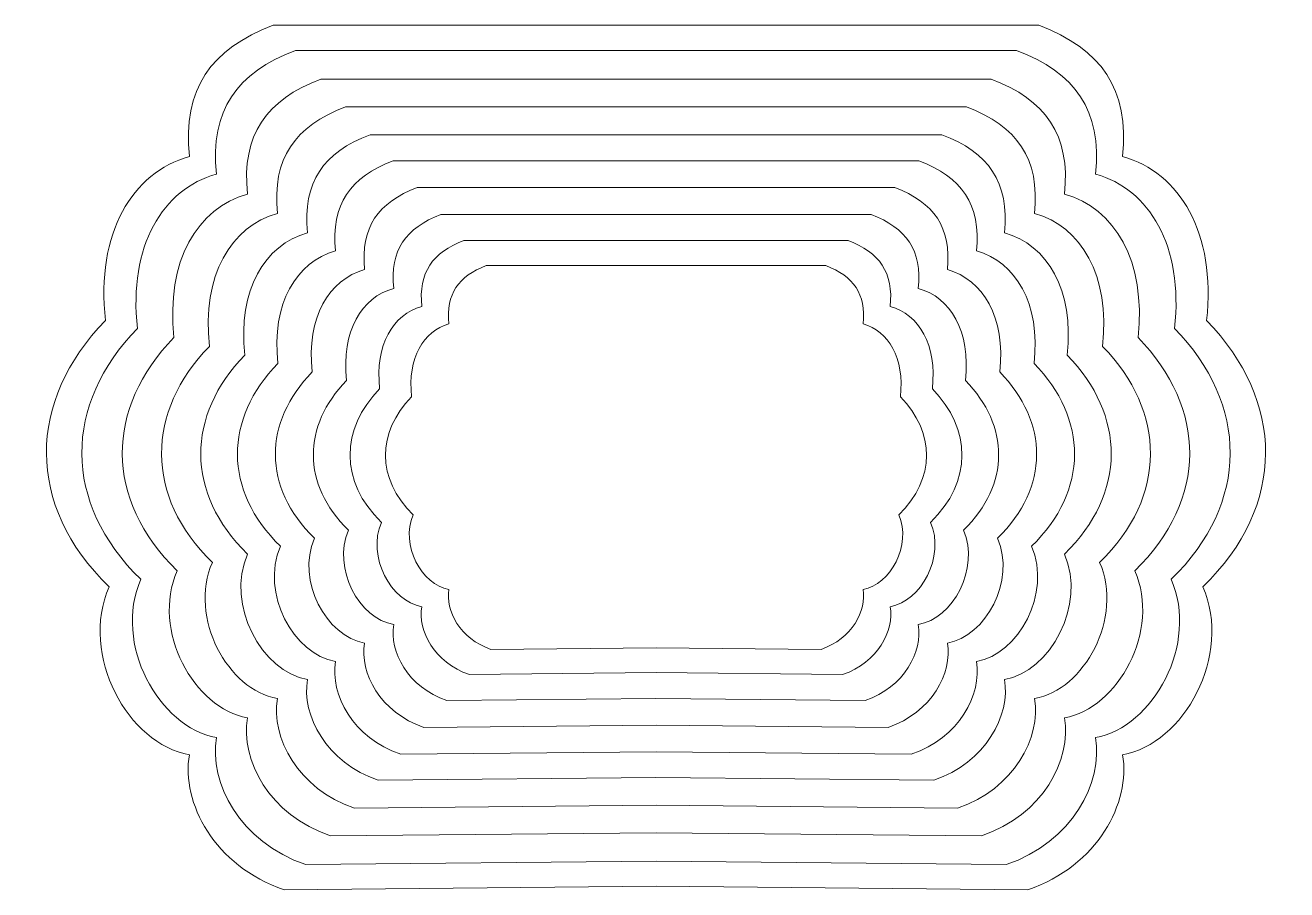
# Model space of a CAD drawing. Header units: centimetres. Extents: x -9.4 to 9.4, y -6.5 to 6.5.
import ezdxf

# ---------------------------------------------------------------- set-up
doc = ezdxf.new("R2010")
doc.units = ezdxf.units.CM
doc.header["$MEASUREMENT"] = 0
doc.layers.add('Layer 1', color=7, linetype='Continuous')

msp = doc.modelspace()

# ---------------------------------------------------------------- linework, layer by layer
at = {"layer": 'Layer 1', "color": 28, "lineweight": 20}
msp.add_open_spline([(-5.72975, 6.46983), (-6.66663, 6.11436), (-7.09012, 5.51715), (-6.98657, 4.50355), (-6.98657, 4.50355), (-7.84251, 4.26508), (-8.38824, 3.36288), (-8.24335, 2.05075), (-8.24335, 2.05075), (-9.41669, 0.84746), (-9.44432, -0.71551), (-8.18929, -1.93588), (-8.18929, -1.93588), (-8.63542, -2.95464), (-7.90351, -4.2914), (-6.98657, -4.44948), (-6.98657, -4.44948), (-7.10941, -5.16267), (-6.61391, -6.11491), (-5.56758, -6.46981), (-5.56758, -6.46981), (-5.56758, -6.46981), (0.00019, -6.41575), (0.00019, -6.41575), (0.00019, -6.41575), (0.00019, -6.41575), (5.56796, -6.46981), (5.56796, -6.46981), (5.56796, -6.46981), (6.61425, -6.1149), (7.10977, -5.16267), (6.98691, -4.44948), (6.98691, -4.44948), (7.90389, -4.2914), (8.63581, -2.95464), (8.18968, -1.93588), (8.18968, -1.93588), (9.44469, -0.71551), (9.41708, 0.84746), (8.24374, 2.05075), (8.24374, 2.05075), (8.38861, 3.36288), (7.84288, 4.26508), (6.98692, 4.50355), (6.98692, 4.50355), (7.09051, 5.51714), (6.66702, 6.11435), (5.73014, 6.46983), (5.73014, 6.46983), (5.73014, 6.46983), (0.0002, 6.46983), (0.0002, 6.46983), (0.0002, 6.46983), (0.0002, 6.46983), (-5.72974, 6.46983), (-5.72974, 6.46983), (-5.72974, 6.46983), (-5.72974, 6.46983), (-5.72975, 6.46983), (-5.72975, 6.46983)], degree=3, knots=[0, 0, 0, 0, 0.0625, 0.0625, 0.0625, 0.0625, 0.125, 0.125, 0.125, 0.125, 0.1875, 0.1875, 0.1875, 0.1875, 0.25, 0.25, 0.25, 0.25, 0.3125, 0.3125, 0.3125, 0.3125, 0.375, 0.375, 0.375, 0.375, 0.4375, 0.4375, 0.4375, 0.4375, 0.5, 0.5, 0.5, 0.5, 0.5625, 0.5625, 0.5625, 0.5625, 0.625, 0.625, 0.625, 0.625, 0.6875, 0.6875, 0.6875, 0.6875, 0.75, 0.75, 0.75, 0.75, 0.8125, 0.8125, 0.8125, 0.8125, 0.875, 0.875, 0.875, 0.875, 1, 1, 1, 1], dxfattribs=at)
at = {"layer": 'Layer 1', "color": 38, "lineweight": 20}
msp.add_open_spline([(-5.39679, 6.09388), (-6.27924, 5.75908), (-6.67811, 5.19655), (-6.58059, 4.24186), (-6.58059, 4.24186), (-7.38678, 4.01724), (-7.90081, 3.16748), (-7.76433, 1.93159), (-7.76433, 1.93159), (-8.86949, 0.79823), (-8.89553, -0.67393), (-7.71343, -1.82338), (-7.71343, -1.82338), (-8.13364, -2.78294), (-7.44425, -4.04203), (-6.58059, -4.19092), (-6.58059, -4.19092), (-6.69629, -4.86266), (-6.22957, -5.75956), (-5.24404, -6.09387), (-5.24404, -6.09387), (-5.24404, -6.09387), (0.00019, -6.04295), (0.00019, -6.04295), (0.00019, -6.04295), (0.00019, -6.04295), (5.24442, -6.09387), (5.24442, -6.09387), (5.24442, -6.09387), (6.2299, -5.75956), (6.69662, -4.86267), (6.58092, -4.19092), (6.58092, -4.19092), (7.44461, -4.04203), (8.13399, -2.78294), (7.71378, -1.82338), (7.71378, -1.82338), (8.89588, -0.67393), (8.86986, 0.79823), (7.7647, 1.93159), (7.7647, 1.93159), (7.90116, 3.16748), (7.38713, 4.01724), (6.58092, 4.24186), (6.58092, 4.24186), (6.67848, 5.19655), (6.27959, 5.75908), (5.39716, 6.09388), (5.39716, 6.09388), (5.39716, 6.09388), (0.00019, 6.09388), (0.00019, 6.09388), (0.00019, 6.09388), (0.00019, 6.09388), (-5.39678, 6.09388), (-5.39678, 6.09388), (-5.39678, 6.09388), (-5.39678, 6.09388), (-5.39679, 6.09388), (-5.39679, 6.09388)], degree=3, knots=[0, 0, 0, 0, 0.0625, 0.0625, 0.0625, 0.0625, 0.125, 0.125, 0.125, 0.125, 0.1875, 0.1875, 0.1875, 0.1875, 0.25, 0.25, 0.25, 0.25, 0.3125, 0.3125, 0.3125, 0.3125, 0.375, 0.375, 0.375, 0.375, 0.4375, 0.4375, 0.4375, 0.4375, 0.5, 0.5, 0.5, 0.5, 0.5625, 0.5625, 0.5625, 0.5625, 0.625, 0.625, 0.625, 0.625, 0.6875, 0.6875, 0.6875, 0.6875, 0.75, 0.75, 0.75, 0.75, 0.8125, 0.8125, 0.8125, 0.8125, 0.875, 0.875, 0.875, 0.875, 1, 1, 1, 1], dxfattribs=at)
at = {"layer": 'Layer 1', "color": 36, "lineweight": 20}
msp.add_open_spline([(-5.01625, 5.66422), (-5.8365, 5.35301), (-6.20723, 4.83016), (-6.11659, 3.9428), (-6.11659, 3.9428), (-6.86594, 3.73401), (-7.34373, 2.94417), (-7.21687, 1.79542), (-7.21687, 1.79542), (-8.24411, 0.74195), (-8.26832, -0.62642), (-7.16956, -1.6948), (-7.16956, -1.6948), (-7.56015, -2.58668), (-6.91937, -3.75704), (-6.11659, -3.89542), (-6.11659, -3.89542), (-6.22414, -4.51977), (-5.79031, -5.35344), (-4.87427, -5.66422), (-4.87427, -5.66422), (-4.87427, -5.66422), (0.0002, -5.61687), (0.0002, -5.61687), (0.0002, -5.61687), (0.0002, -5.61687), (4.87469, -5.66422), (4.87469, -5.66422), (4.87469, -5.66422), (5.79068, -5.35344), (6.22451, -4.51977), (6.11696, -3.89542), (6.11696, -3.89542), (6.91973, -3.75704), (7.56051, -2.58668), (7.16993, -1.6948), (7.16993, -1.6948), (8.26872, -0.62642), (8.24452, 0.74196), (7.21728, 1.79542), (7.21728, 1.79542), (7.34412, 2.94417), (6.86631, 3.73402), (6.11696, 3.9428), (6.11696, 3.9428), (6.20762, 4.83016), (5.83686, 5.35301), (5.01666, 5.66422), (5.01666, 5.66422), (5.01666, 5.66422), (0.0002, 5.66422), (0.0002, 5.66422), (0.0002, 5.66422), (0.0002, 5.66422), (-5.01624, 5.66422), (-5.01624, 5.66422), (-5.01624, 5.66422), (-5.01624, 5.66422), (-5.01625, 5.66422), (-5.01625, 5.66422)], degree=3, knots=[0, 0, 0, 0, 0.0625, 0.0625, 0.0625, 0.0625, 0.125, 0.125, 0.125, 0.125, 0.1875, 0.1875, 0.1875, 0.1875, 0.25, 0.25, 0.25, 0.25, 0.3125, 0.3125, 0.3125, 0.3125, 0.375, 0.375, 0.375, 0.375, 0.4375, 0.4375, 0.4375, 0.4375, 0.5, 0.5, 0.5, 0.5, 0.5625, 0.5625, 0.5625, 0.5625, 0.625, 0.625, 0.625, 0.625, 0.6875, 0.6875, 0.6875, 0.6875, 0.75, 0.75, 0.75, 0.75, 0.8125, 0.8125, 0.8125, 0.8125, 0.875, 0.875, 0.875, 0.875, 1, 1, 1, 1], dxfattribs=at)
at = {"layer": 'Layer 1', "color": 34, "lineweight": 20}
msp.add_open_spline([(-4.64763, 5.24801), (-5.40759, 4.95968), (-5.75109, 4.47523), (-5.6671, 3.65308), (-5.6671, 3.65308), (-6.36137, 3.45962), (-6.80407, 2.72784), (-6.68653, 1.6635), (-6.68653, 1.6635), (-7.63828, 0.68747), (-7.66071, -0.58036), (-6.6427, -1.57024), (-6.6427, -1.57024), (-7.00457, -2.3966), (-6.41089, -3.48092), (-5.6671, -3.60914), (-5.6671, -3.60914), (-5.76676, -4.18763), (-5.3648, -4.96004), (-4.51607, -5.24797), (-4.51607, -5.24797), (-4.51607, -5.24797), (0.0002, -5.2041), (0.0002, -5.2041), (0.0002, -5.2041), (0.0002, -5.2041), (4.51649, -5.24797), (4.51649, -5.24797), (4.51649, -5.24797), (5.36517, -4.96005), (5.76711, -4.18763), (5.66747, -3.60914), (5.66747, -3.60914), (6.41126, -3.48092), (7.00495, -2.3966), (6.64305, -1.57024), (6.64305, -1.57024), (7.6611, -0.58036), (7.63867, 0.68746), (6.68692, 1.6635), (6.68692, 1.6635), (6.80444, 2.72784), (6.36174, 3.45963), (5.66747, 3.65308), (5.66747, 3.65308), (5.75147, 4.47523), (5.40796, 4.95968), (4.64802, 5.24801), (4.64802, 5.24801), (4.64802, 5.24801), (0.0002, 5.24801), (0.0002, 5.24801), (0.0002, 5.24801), (0.0002, 5.24801), (-4.64762, 5.24801), (-4.64762, 5.24801), (-4.64762, 5.24801), (-4.64762, 5.24801), (-4.64763, 5.24801), (-4.64763, 5.24801)], degree=3, knots=[0, 0, 0, 0, 0.0625, 0.0625, 0.0625, 0.0625, 0.125, 0.125, 0.125, 0.125, 0.1875, 0.1875, 0.1875, 0.1875, 0.25, 0.25, 0.25, 0.25, 0.3125, 0.3125, 0.3125, 0.3125, 0.375, 0.375, 0.375, 0.375, 0.4375, 0.4375, 0.4375, 0.4375, 0.5, 0.5, 0.5, 0.5, 0.5625, 0.5625, 0.5625, 0.5625, 0.625, 0.625, 0.625, 0.625, 0.6875, 0.6875, 0.6875, 0.6875, 0.75, 0.75, 0.75, 0.75, 0.8125, 0.8125, 0.8125, 0.8125, 0.875, 0.875, 0.875, 0.875, 1, 1, 1, 1], dxfattribs=at)
at = {"layer": 'Layer 1', "color": 32, "lineweight": 20}
msp.add_open_spline([(-4.27902, 4.83178), (-4.9787, 4.56632), (-5.29495, 4.12029), (-5.21763, 3.36336), (-5.21763, 3.36336), (-5.85685, 3.18523), (-6.26444, 2.51148), (-6.15622, 1.53158), (-6.15622, 1.53158), (-7.03249, 0.63295), (-7.05312, -0.53433), (-6.11587, -1.4457), (-6.11587, -1.4457), (-6.44903, -2.20653), (-5.90244, -3.20483), (-5.21763, -3.32289), (-5.21763, -3.32289), (-5.3094, -3.85549), (-4.93931, -4.56665), (-4.15789, -4.83175), (-4.15789, -4.83175), (-4.15789, -4.83175), (0.00018, -4.79136), (0.00018, -4.79136), (0.00018, -4.79136), (0.00018, -4.79136), (4.15828, -4.83175), (4.15828, -4.83175), (4.15828, -4.83175), (4.93965, -4.56666), (5.30969, -3.8555), (5.21797, -3.32289), (5.21797, -3.32289), (5.90277, -3.20483), (6.44937, -2.20653), (6.11616, -1.4457), (6.11616, -1.4457), (7.05347, -0.53434), (7.03282, 0.63295), (6.15655, 1.53158), (6.15655, 1.53158), (6.26475, 2.51148), (5.85717, 3.18524), (5.21796, 3.36336), (5.21796, 3.36336), (5.2953, 4.12029), (4.97903, 4.56632), (4.27935, 4.83178), (4.27935, 4.83178), (4.27935, 4.83178), (0.00017, 4.83178), (0.00017, 4.83178), (0.00017, 4.83178), (0.00017, 4.83178), (-4.27903, 4.83178), (-4.27903, 4.83178), (-4.27903, 4.83178), (-4.27903, 4.83178), (-4.27902, 4.83178), (-4.27902, 4.83178)], degree=3, knots=[0, 0, 0, 0, 0.0625, 0.0625, 0.0625, 0.0625, 0.125, 0.125, 0.125, 0.125, 0.1875, 0.1875, 0.1875, 0.1875, 0.25, 0.25, 0.25, 0.25, 0.3125, 0.3125, 0.3125, 0.3125, 0.375, 0.375, 0.375, 0.375, 0.4375, 0.4375, 0.4375, 0.4375, 0.5, 0.5, 0.5, 0.5, 0.5625, 0.5625, 0.5625, 0.5625, 0.625, 0.625, 0.625, 0.625, 0.6875, 0.6875, 0.6875, 0.6875, 0.75, 0.75, 0.75, 0.75, 0.8125, 0.8125, 0.8125, 0.8125, 0.875, 0.875, 0.875, 0.875, 1, 1, 1, 1], dxfattribs=at)
at = {"layer": 'Layer 1', "color": 30, "lineweight": 20}
for points, knots in [([(-3.93416, 4.44241), (-4.57745, 4.19834), (-4.8682, 3.78827), (-4.79713, 3.09231), (-4.79713, 3.09231), (-5.38483, 2.92854), (-5.75956, 2.30908), (-5.66006, 1.40814), (-5.66006, 1.40814), (-6.46573, 0.58195), (-6.4847, -0.49128), (-5.62298, -1.32921), (-5.62298, -1.32921), (-5.92928, -2.02872), (-5.42674, -2.94656), (-4.79713, -3.05509), (-4.79713, -3.05509), (-4.8815, -3.54477), (-4.54123, -4.19866), (-3.82278, -4.44236), (-3.82278, -4.44236), (-3.82278, -4.44236), (0.00021, -4.40523), (0.00021, -4.40523), (0.00021, -4.40523), (0.00021, -4.40523), (3.8232, -4.44236), (3.8232, -4.44236), (3.8232, -4.44236), (4.5416, -4.19865), (4.88183, -3.54477), (4.79751, -3.05509), (4.79751, -3.05509), (5.42711, -2.94657), (5.92966, -2.02872), (5.62331, -1.32921), (5.62331, -1.32921), (6.48509, -0.49128), (6.46611, 0.58195), (5.66046, 1.40814), (5.66046, 1.40814), (5.75992, 2.30908), (5.38519, 2.92854), (4.79751, 3.09231), (4.79751, 3.09231), (4.8686, 3.78827), (4.57783, 4.19834), (3.93454, 4.44241), (3.93454, 4.44241), (3.93454, 4.44241), (0.00021, 4.44241), (0.00021, 4.44241), (0.00021, 4.44241), (0.00021, 4.44241), (-3.93416, 4.44241), (-3.93416, 4.44241)], [0, 0, 0, 0, 0.06666667, 0.06666667, 0.06666667, 0.06666667, 0.13333333, 0.13333333, 0.13333333, 0.13333333, 0.2, 0.2, 0.2, 0.2, 0.26666667, 0.26666667, 0.26666667, 0.26666667, 0.33333333, 0.33333333, 0.33333333, 0.33333333, 0.4, 0.4, 0.4, 0.4, 0.46666667, 0.46666667, 0.46666667, 0.46666667, 0.53333333, 0.53333333, 0.53333333, 0.53333333, 0.6, 0.6, 0.6, 0.6, 0.66666667, 0.66666667, 0.66666667, 0.66666667, 0.73333333, 0.73333333, 0.73333333, 0.73333333, 0.8, 0.8, 0.8, 0.8, 0.86666667, 0.86666667, 0.86666667, 0.86666667, 1, 1, 1, 1]), ([(-3.57741, 4.03958), (-4.16238, 3.81765), (-4.42676, 3.44475), (-4.36213, 2.81193), (-4.36213, 2.81193), (-4.89655, 2.66302), (-5.2373, 2.09973), (-5.14683, 1.28048), (-5.14683, 1.28048), (-5.87944, 0.52917), (-5.89669, -0.44672), (-5.1131, -1.20867), (-5.1131, -1.20867), (-5.39164, -1.84476), (-4.93465, -2.67938), (-4.36213, -2.77809), (-4.36213, -2.77809), (-4.43887, -3.22336), (-4.12943, -3.81795), (-3.47613, -4.03956), (-3.47613, -4.03956), (-3.47613, -4.03956), (0.00021, -4.00579), (0.00021, -4.00579), (0.00021, -4.00579), (0.00021, -4.00579), (3.47655, -4.03956), (3.47655, -4.03956), (3.47655, -4.03956), (4.12983, -3.81795), (4.4392, -3.22336), (4.36253, -2.77809), (4.36253, -2.77809), (4.93503, -2.67938), (5.39202, -1.84476), (5.11345, -1.20867), (5.11345, -1.20867), (5.89709, -0.44672), (5.87981, 0.52916), (5.14722, 1.28048), (5.14722, 1.28048), (5.23767, 2.09973), (4.8969, 2.66302), (4.36252, 2.81193), (4.36252, 2.81193), (4.42717, 3.44475), (4.16275, 3.81765), (3.5778, 4.03958), (3.5778, 4.03958), (3.5778, 4.03958), (0.0002, 4.03958), (0.0002, 4.03958), (0.0002, 4.03958), (0.0002, 4.03958), (-3.57742, 4.03958), (-3.57742, 4.03958), (-3.57742, 4.03958), (-3.57742, 4.03958), (-3.57741, 4.03958), (-3.57741, 4.03958)], [0, 0, 0, 0, 0.0625, 0.0625, 0.0625, 0.0625, 0.125, 0.125, 0.125, 0.125, 0.1875, 0.1875, 0.1875, 0.1875, 0.25, 0.25, 0.25, 0.25, 0.3125, 0.3125, 0.3125, 0.3125, 0.375, 0.375, 0.375, 0.375, 0.4375, 0.4375, 0.4375, 0.4375, 0.5, 0.5, 0.5, 0.5, 0.5625, 0.5625, 0.5625, 0.5625, 0.625, 0.625, 0.625, 0.625, 0.6875, 0.6875, 0.6875, 0.6875, 0.75, 0.75, 0.75, 0.75, 0.8125, 0.8125, 0.8125, 0.8125, 0.875, 0.875, 0.875, 0.875, 1, 1, 1, 1])]:
    msp.add_open_spline(points, degree=3, knots=knots, dxfattribs=at)
at = {"layer": 'Layer 1', "color": 21, "lineweight": 20}
msp.add_open_spline([(-3.22069, 3.63678), (-3.74735, 3.43695), (-3.98534, 3.10126), (-3.92716, 2.53151), (-3.92716, 2.53151), (-4.4083, 2.39745), (-4.71506, 1.89034), (-4.63363, 1.15278), (-4.63363, 1.15278), (-5.29318, 0.47639), (-5.30872, -0.40219), (-4.60325, -1.08816), (-4.60325, -1.08816), (-4.85403, -1.66083), (-4.4426, -2.41223), (-3.92716, -2.5011), (-3.92716, -2.5011), (-3.99627, -2.90196), (-3.71768, -3.43724), (-3.12951, -3.63677), (-3.12951, -3.63677), (-3.12951, -3.63677), (0.00018, -3.60637), (0.00018, -3.60637), (0.00018, -3.60637), (0.00018, -3.60637), (3.12987, -3.63677), (3.12987, -3.63677), (3.12987, -3.63677), (3.71802, -3.43724), (3.99654, -2.90195), (3.92752, -2.5011), (3.92752, -2.5011), (4.44293, -2.41223), (4.85434, -1.66083), (4.60357, -1.08816), (4.60357, -1.08816), (5.30907, -0.40219), (5.29352, 0.47639), (4.63397, 1.15278), (4.63397, 1.15278), (4.7154, 1.89034), (4.4086, 2.39745), (3.92752, 2.53151), (3.92752, 2.53151), (3.98573, 3.10126), (3.74766, 3.43695), (3.22105, 3.63678), (3.22105, 3.63678), (3.22105, 3.63678), (0.00018, 3.63678), (0.00018, 3.63678), (0.00018, 3.63678), (0.00018, 3.63678), (-3.22069, 3.63678), (-3.22069, 3.63678)], degree=3, knots=[0, 0, 0, 0, 0.06666667, 0.06666667, 0.06666667, 0.06666667, 0.13333333, 0.13333333, 0.13333333, 0.13333333, 0.2, 0.2, 0.2, 0.2, 0.26666667, 0.26666667, 0.26666667, 0.26666667, 0.33333333, 0.33333333, 0.33333333, 0.33333333, 0.4, 0.4, 0.4, 0.4, 0.46666667, 0.46666667, 0.46666667, 0.46666667, 0.53333333, 0.53333333, 0.53333333, 0.53333333, 0.6, 0.6, 0.6, 0.6, 0.66666667, 0.66666667, 0.66666667, 0.66666667, 0.73333333, 0.73333333, 0.73333333, 0.73333333, 0.8, 0.8, 0.8, 0.8, 0.86666667, 0.86666667, 0.86666667, 0.86666667, 1, 1, 1, 1], dxfattribs=at)
at = {"layer": 'Layer 1', "color": 31, "lineweight": 20}
msp.add_open_spline([(-2.87583, 3.24742), (-3.3461, 3.06897), (-3.55862, 2.76924), (-3.50666, 2.26049), (-3.50666, 2.26049), (-3.93628, 2.14079), (-4.21019, 1.68797), (-4.13747, 1.02938), (-4.13747, 1.02938), (-4.72642, 0.42538), (-4.7403, -0.3591), (-4.11036, -0.97164), (-4.11036, -0.97164), (-4.33428, -1.48299), (-3.9669, -2.15393), (-3.50666, -2.23329), (-3.50666, -2.23329), (-3.56835, -2.59123), (-3.3196, -3.06921), (-2.7944, -3.24738), (-2.7944, -3.24738), (-2.7944, -3.24738), (0.00019, -3.22022), (0.00019, -3.22022), (0.00019, -3.22022), (0.00019, -3.22022), (2.7948, -3.24738), (2.7948, -3.24738), (2.7948, -3.24738), (3.31999, -3.06921), (3.56869, -2.59123), (3.50706, -2.23329), (3.50706, -2.23329), (3.96727, -2.15393), (4.33464, -1.48299), (4.11071, -0.97164), (4.11071, -0.97164), (4.74068, -0.3591), (4.7268, 0.42538), (4.13787, 1.02938), (4.13787, 1.02938), (4.21056, 1.68798), (3.93663, 2.14079), (3.50706, 2.26049), (3.50706, 2.26049), (3.55902, 2.76924), (3.34645, 3.06897), (2.87623, 3.24742), (2.87623, 3.24742), (2.87623, 3.24742), (0.00019, 3.24742), (0.00019, 3.24742), (0.00019, 3.24742), (0.00019, 3.24742), (-2.87583, 3.24742), (-2.87583, 3.24742)], degree=3, knots=[0, 0, 0, 0, 0.06666667, 0.06666667, 0.06666667, 0.06666667, 0.13333333, 0.13333333, 0.13333333, 0.13333333, 0.2, 0.2, 0.2, 0.2, 0.26666667, 0.26666667, 0.26666667, 0.26666667, 0.33333333, 0.33333333, 0.33333333, 0.33333333, 0.4, 0.4, 0.4, 0.4, 0.46666667, 0.46666667, 0.46666667, 0.46666667, 0.53333333, 0.53333333, 0.53333333, 0.53333333, 0.6, 0.6, 0.6, 0.6, 0.66666667, 0.66666667, 0.66666667, 0.66666667, 0.73333333, 0.73333333, 0.73333333, 0.73333333, 0.8, 0.8, 0.8, 0.8, 0.86666667, 0.86666667, 0.86666667, 0.86666667, 1, 1, 1, 1], dxfattribs=at)
at = {"layer": 'Layer 1', "color": 254, "lineweight": 20}
msp.add_open_spline([(-2.54287, 2.87147), (-2.95871, 2.71369), (-3.14663, 2.44864), (-3.10068, 1.99879), (-3.10068, 1.99879), (-3.48056, 1.89295), (-3.72276, 1.49257), (-3.65845, 0.91021), (-3.65845, 0.91021), (-4.17923, 0.37614), (-4.19151, -0.31753), (-3.63449, -0.85915), (-3.63449, -0.85915), (-3.83249, -1.3113), (-3.50763, -1.90457), (-3.10068, -1.97474), (-3.10068, -1.97474), (-3.15523, -2.29125), (-2.93527, -2.71388), (-2.47086, -2.87144), (-2.47086, -2.87144), (-2.47086, -2.87144), (0.00019, -2.84742), (0.00019, -2.84742), (0.00019, -2.84742), (0.00019, -2.84742), (2.47126, -2.87144), (2.47126, -2.87144), (2.47126, -2.87144), (2.93564, -2.71388), (3.15557, -2.29125), (3.10108, -1.97474), (3.10108, -1.97474), (3.50801, -1.90458), (3.83285, -1.3113), (3.63485, -0.85915), (3.63485, -0.85915), (4.19189, -0.31753), (4.1796, 0.37614), (3.65885, 0.91021), (3.65885, 0.91021), (3.72313, 1.49257), (3.48092, 1.89295), (3.10108, 1.99879), (3.10108, 1.99879), (3.14701, 2.44865), (2.95906, 2.71369), (2.54327, 2.87147), (2.54327, 2.87147), (2.54327, 2.87147), (0.0002, 2.87147), (0.0002, 2.87147), (0.0002, 2.87147), (0.0002, 2.87147), (-2.54285, 2.87147), (-2.54285, 2.87147), (-2.54285, 2.87147), (-2.54285, 2.87147), (-2.54287, 2.87147), (-2.54287, 2.87147)], degree=3, knots=[0, 0, 0, 0, 0.0625, 0.0625, 0.0625, 0.0625, 0.125, 0.125, 0.125, 0.125, 0.1875, 0.1875, 0.1875, 0.1875, 0.25, 0.25, 0.25, 0.25, 0.3125, 0.3125, 0.3125, 0.3125, 0.375, 0.375, 0.375, 0.375, 0.4375, 0.4375, 0.4375, 0.4375, 0.5, 0.5, 0.5, 0.5, 0.5625, 0.5625, 0.5625, 0.5625, 0.625, 0.625, 0.625, 0.625, 0.6875, 0.6875, 0.6875, 0.6875, 0.75, 0.75, 0.75, 0.75, 0.8125, 0.8125, 0.8125, 0.8125, 0.875, 0.875, 0.875, 0.875, 1, 1, 1, 1], dxfattribs=at)

doc.saveas('drawing.dxf')
